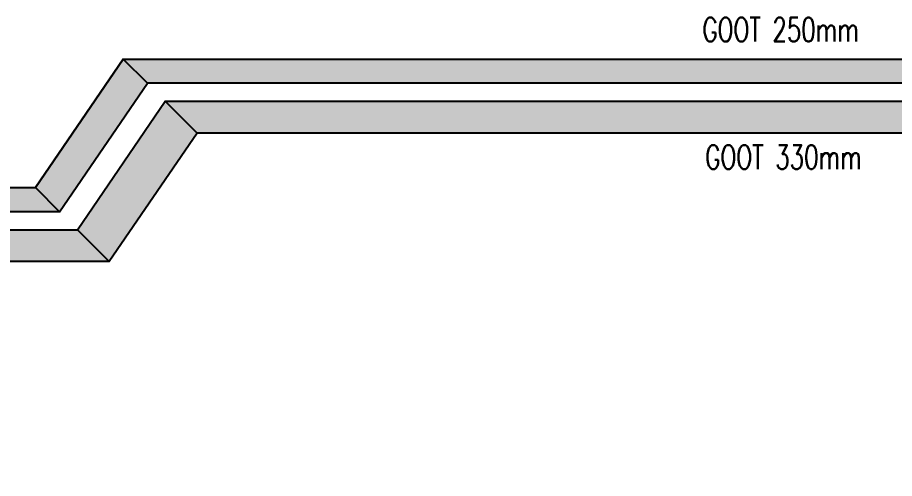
# Model space of a CAD drawing. Header units: millimetres. Extents: x -3262 to 109714, y 0 to 217318.
# Drawn here: x 67683 to 76801, y 189411 to 194201 of the extents above; entities that cross this region are included whole.
import ezdxf

# ---------------------------------------------------------------- set-up
doc = ezdxf.new("R2010")
doc.units = ezdxf.units.MM
doc.header["$LTSCALE"] = 100
doc.layers.add('EL6131--_ENERGIEBEDR (1996)', color=2, linetype='Continuous')
doc.styles.add('ROMANS', font='ROMANS', dxfattribs={"width": 0.7})

msp = doc.modelspace()

# ---------------------------------------------------------------- hatches: boundary and pattern name
at = {"layer": 'EL6131--_ENERGIEBEDR (1996)', "linetype": 'Continuous'}
h = msp.add_hatch(dxfattribs=at)
h.set_pattern_fill('STARS', color=1, scale=25)
h.paths.add_polyline_path([(94762.2, 190178.6), (94762.2, 189928.6), (92032.6, 189928.6), (92032.6, 192175.5), (86623, 192175.5), (86873, 192425.5), (92282.6, 192425.5), (92282.6, 190178.6)])
h.paths.add_polyline_path([(86623, 192175.5), (86873, 192425.5), (85959, 193767.9), (85709, 193517.9)])
h.paths.add_polyline_path([(85959, 193767.9), (85709, 193517.9), (69033, 193517.9), (68783, 193767.9)])
h.paths.add_polyline_path([(68783, 193767.9), (67869, 192433.6), (68119, 192183.6), (69033, 193517.9)])
h.paths.add_polyline_path([(67869, 192433.6), (68119, 192183.6), (64646, 192183.6), (64646, 192433.6)])
h.paths.add_polyline_path([(59969, 189928.6), (59969, 190127.2), (62445.9, 190127.2), (62445.9, 192383.9), (64646, 192383.9), (64646, 192183.6), (62645.9, 192183.9), (62645.9, 189928.6)])
h = msp.add_hatch(dxfattribs=at)
h.set_pattern_fill('ZIGZAG', color=1, scale=25)
h.set_pattern_definition([(0, (0, 0), (79.375, 79.375), [79.375, -79.375]), (90, (79.375, 0), (-79.375, 79.375), [79.375, -79.375])])
h.paths.add_polyline_path([(94665.6, 189741.4), (94665.6, 189411.4), (91245.9, 189411.4), (91245.9, 191658.5), (86106.9, 191658.5), (86439.3, 191988.5), (91575.9, 191988.5), (91575.9, 189741.4)])
h.paths.add_polyline_path([(85522, 193330.9), (86439.3, 191988.5), (86106.9, 191658.5), (85192, 193000.9)])
h.paths.add_polyline_path([(69220, 193330.9), (85522, 193330.9), (85192, 193000.9), (69550, 193000.9)])
h.paths.add_polyline_path([(68306, 191996.6), (69220, 193330.9), (69550, 193000.9), (68636, 191666.6)])
h.paths.add_polyline_path([(60065.6, 189411.4), (60065.6, 189741.4), (63148.4, 189741.4), (63148.4, 191996.6), (68306, 191996.6), (68636, 191666.6), (63478.4, 191666.6), (63478.4, 189411.4)])

# ---------------------------------------------------------------- linework, layer by layer
at = {"layer": 'EL6131--_ENERGIEBEDR (1996)', "color": 2, "linetype": 'Continuous'}
msp.add_line((68119, 192183.6), (69033, 193517.9), dxfattribs=at)
msp.add_lwpolyline([(67869, 192433.6), (68783, 193767.9)], dxfattribs=at)
at = {"layer": 'EL6131--_ENERGIEBEDR (1996)'}
for points in [[(68783, 193767.9), (67869, 192433.6), (68119, 192183.6), (69033, 193517.9)], [(85959, 193767.9), (85709, 193517.9), (69033, 193517.9), (68783, 193767.9)], [(68306, 191996.6), (69220, 193330.9), (69550, 193000.9), (68636, 191666.6)], [(69220, 193330.9), (85522, 193330.9), (85192, 193000.9), (69550, 193000.9)], [(67869, 192433.6), (68119, 192183.6), (64646, 192183.6), (64646, 192433.6)], [(60065.6, 189411.4), (60065.6, 189741.4), (63148.4, 189741.4), (63148.4, 191996.6), (68306, 191996.6), (68636, 191666.6), (63478.4, 191666.6), (63478.4, 189411.4)]]:
    msp.add_lwpolyline(points, close=True, dxfattribs=at)

# ---------------------------------------------------------------- texts
at = {"layer": 'EL6131--_ENERGIEBEDR (1996)', "color": 1, "linetype": 'Continuous', "style": 'ROMANS', "width": 0.7}
for s, p in [('GOOT 250mm', (74805.2, 193951)), ('GOOT 330mm', (74834.9, 192626))]:
    msp.add_text(s, height=250, dxfattribs=at).set_placement(p)

doc.saveas('drawing.dxf')
